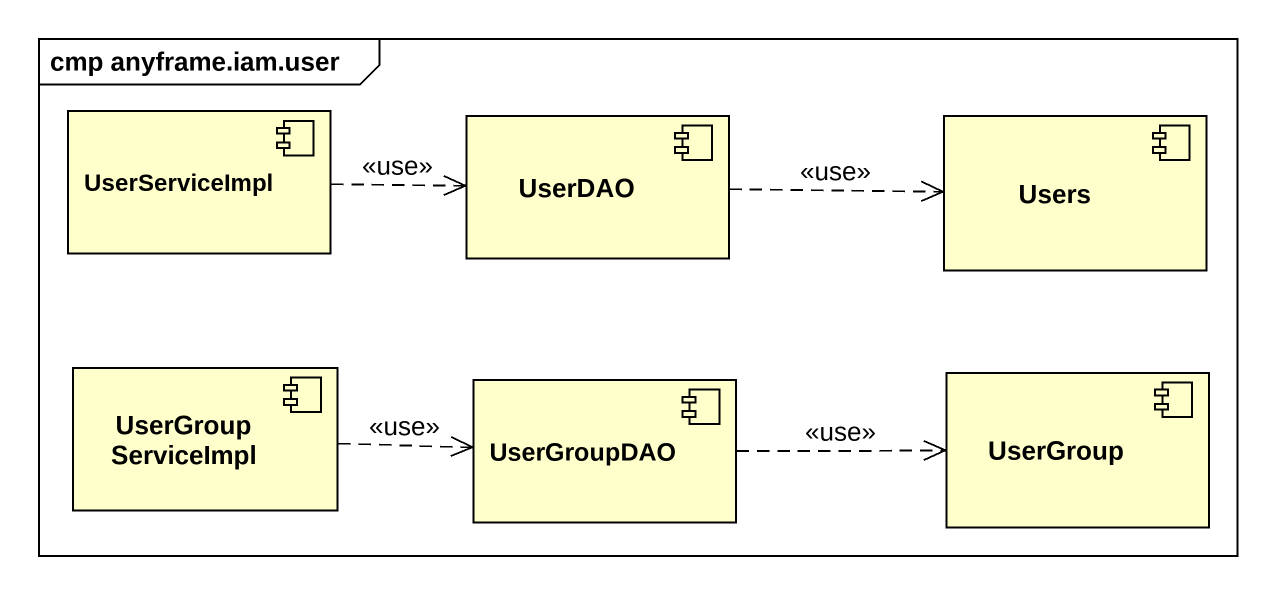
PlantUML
@startuml
mainframe cmp anyframe.iam.user
component UserServiceImpl
component UserDAO
component Users
component UserGroupServiceImpl
component UserGroupDAO
component UserGroup
UserServiceImpl .right.> UserDAO : <<use>>
UserDAO .right.> Users : <<use>>
UserGroupServiceImpl .right.> UserGroupDAO : <<use>>
UserGroupDAO .right.> UserGroup : <<use>>
@enduml
